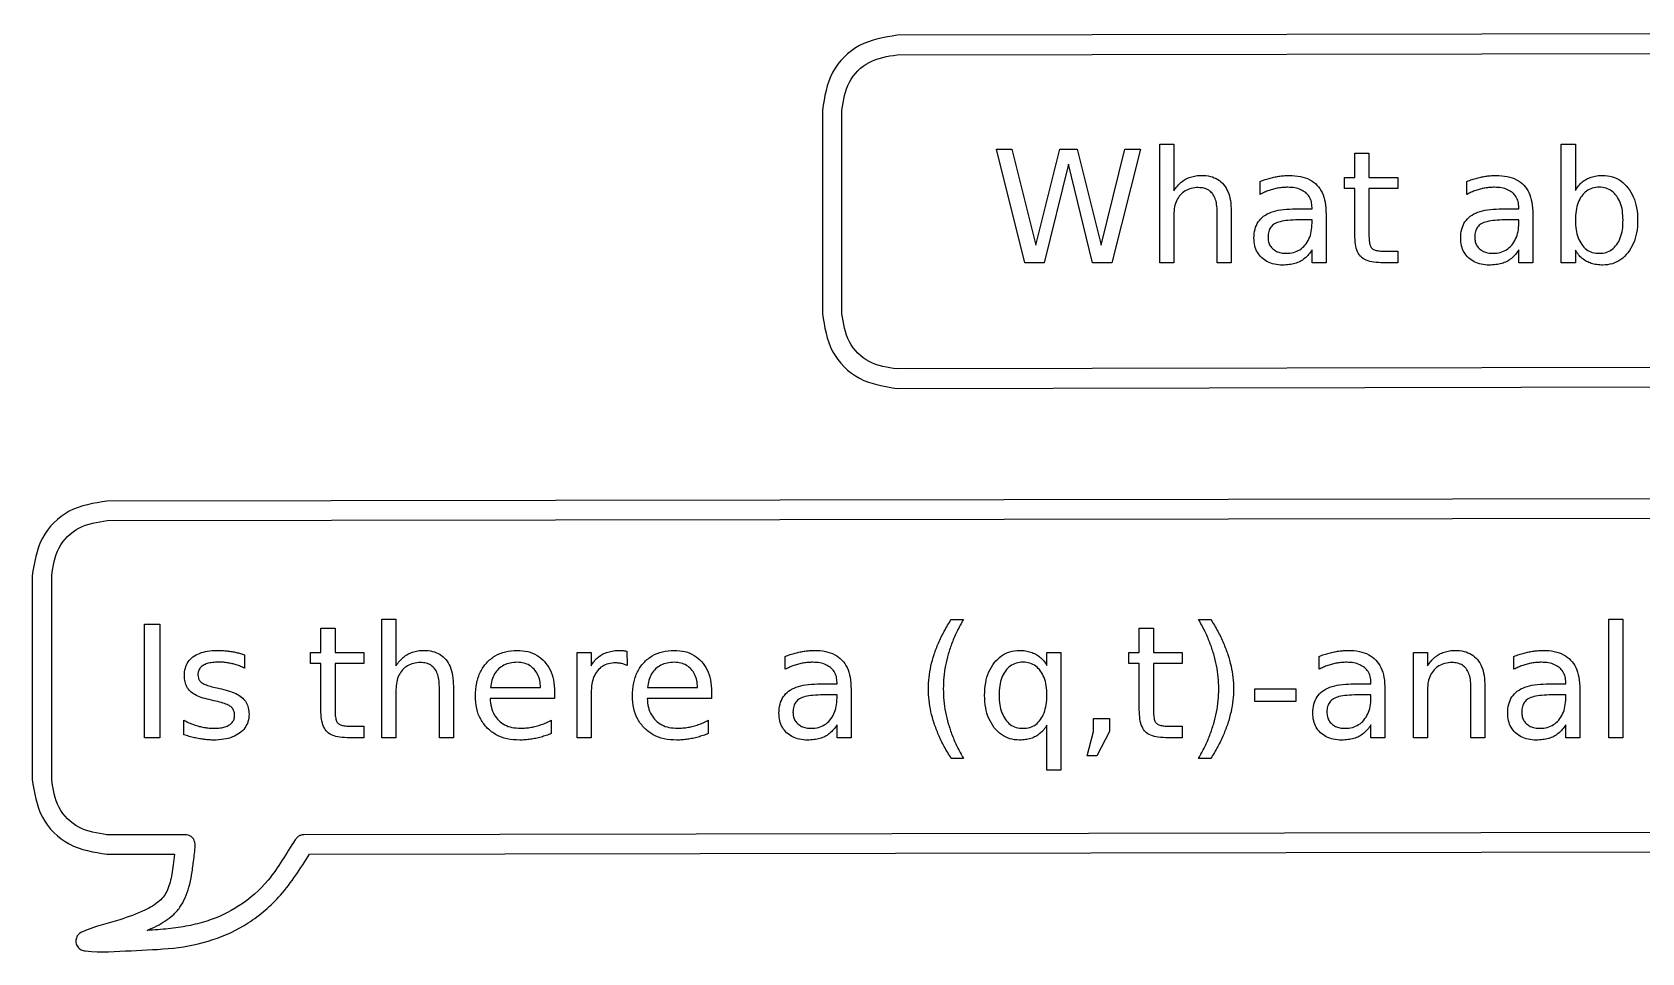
# Model space of a CAD drawing. Extents: x 14 to 174, y 169 to 286.
# Drawn here: x 14.8 to 109.9, y 169.4 to 223.8 of the extents above; entities that cross this region are included whole.
import ezdxf

# ---------------------------------------------------------------- set-up
doc = ezdxf.new("R2010")
doc.units = 0
doc.layers.get('0').update_dxf_attribs({"linetype": 'CONTINUOUS'})

msp = doc.modelspace()

# ---------------------------------------------------------------- linework, layer by layer
at = {"color": 7}
for p, q in [((169.85388, 223.756635), (65.88616, 223.572495)), ((65.88841, 222.419475), (169.85613, 222.603615)), ((61.467244, 219.152535), (61.467244, 207.124845)), ((62.620414, 207.124845), (62.620414, 219.152535)), ((71.747508, 216.85135), (72.66631, 216.85135)), ((73.431979, 210.126977), (71.747508, 216.85135)), ((72.66631, 216.85135), (74.080545, 211.167389)), ((74.080545, 211.167389), (75.490275, 216.85135)), ((75.490275, 216.85135), (76.512669, 216.85135)), ((76.512669, 216.85135), (77.926903, 211.167389)), ((77.926903, 211.167389), (79.336634, 216.85135)), ((80.25994, 216.85135), (78.570965, 210.126977)), ((79.336634, 216.85135), (80.25994, 216.85135)), ((81.394931, 210.126977), (81.394931, 217.135097)), ((81.394931, 217.135097), (82.228158, 217.135097)), ((82.228158, 217.135097), (82.228158, 214.387698)), ((105.121646, 210.126977), (105.121646, 217.135097)), ((105.121646, 217.135097), (105.954873, 217.135097)), ((105.954873, 217.135097), (105.954873, 214.405715)), ((76.008228, 215.964073), (74.575977, 210.126977)), ((77.426967, 210.126977), (76.008228, 215.964073)), ((92.924997, 215.171381), (92.924997, 216.603638)), ((92.924997, 216.603638), (93.758224, 216.603638)), ((93.758224, 216.603638), (93.758224, 215.171381)), ((87.335618, 214.176013), (87.335618, 214.941687)), ((92.316966, 214.527319), (92.316966, 215.171381)), ((92.316966, 215.171381), (92.924997, 215.171381)), ((93.758224, 215.171381), (95.465215, 215.171381)), ((95.465215, 215.171381), (95.465215, 214.527319)), ((99.550282, 214.176013), (99.550282, 214.941687)), ((92.924997, 214.527319), (92.316966, 214.527319)), ((92.924997, 211.788928), (92.924997, 214.527319)), ((95.465215, 214.527319), (93.758224, 214.527319)), ((93.758224, 214.527319), (93.758224, 211.788928)), ((84.790896, 210.126977), (84.790896, 213.144618)), ((85.619619, 213.171637), (85.619619, 210.126977)), ((85.619619, 213.171637), (85.619619, 213.171637)), ((89.236277, 213.311258), (90.398292, 213.311258)), ((90.398292, 213.311258), (90.398292, 213.39233)), ((101.450941, 213.311258), (102.612955, 213.311258)), ((102.612955, 213.311258), (102.612955, 213.39233)), ((82.228158, 212.97797), (82.228158, 210.126977)), ((90.398292, 212.662692), (89.574072, 212.662692)), ((90.398292, 212.478034), (90.398292, 212.662692)), ((91.227015, 213.004997), (91.227015, 210.126977)), ((91.227015, 213.004997), (91.227015, 213.004997)), ((102.612955, 212.662692), (101.788736, 212.662692)), ((102.612955, 212.478034), (102.612955, 212.662692)), ((103.441679, 213.004997), (103.441679, 210.126977)), ((103.441679, 213.004997), (103.441679, 213.004997)), ((108.774335, 212.644682), (108.774335, 212.644682)), ((90.398292, 210.126977), (90.398292, 210.89265)), ((94.613972, 210.820587), (95.465215, 210.820587)), ((95.465215, 210.820587), (95.465215, 210.126977)), ((102.612955, 210.126977), (102.612955, 210.89265)), ((105.954873, 210.883641), (105.954873, 210.126977)), ((74.575977, 210.126977), (73.431979, 210.126977)), ((78.570965, 210.126977), (77.426967, 210.126977)), ((82.228158, 210.126977), (81.394931, 210.126977)), ((85.619619, 210.126977), (84.790896, 210.126977)), ((91.227015, 210.126977), (90.398292, 210.126977)), ((95.465215, 210.126977), (94.613972, 210.126977)), ((103.441679, 210.126977), (102.612955, 210.126977)), ((105.954873, 210.126977), (105.121646, 210.126977)), ((158.22039, 204.04224), (65.886105, 203.857898)), ((65.888255, 202.704885), (157.893233, 202.888605)), ((143.613915, 196.2369), (19.194403, 196.05255)), ((19.196286, 194.89953), (143.615415, 195.083888)), ((14.775485, 191.6328), (14.775485, 179.6049)), ((15.928499, 179.6049), (15.928499, 191.6328)), ((21.417033, 188.785113), (22.326824, 188.785113)), ((21.417033, 182.060743), (21.417033, 188.785113)), ((22.326824, 188.785113), (22.326824, 182.060743)), ((31.834625, 187.105147), (31.834625, 188.537397)), ((31.834625, 188.537397), (32.667852, 188.537397)), ((32.667852, 188.537397), (32.667852, 187.105147)), ((35.437771, 182.060743), (35.437771, 189.068861)), ((35.437771, 189.068861), (36.270998, 189.068861)), ((36.270998, 189.068861), (36.270998, 186.321462)), ((69.077641, 189.059853), (69.79827, 189.059853)), ((80.188842, 187.105147), (80.188842, 188.537397)), ((80.188842, 188.537397), (81.022069, 188.537397)), ((81.022069, 188.537397), (81.022069, 187.105147)), ((83.692901, 189.059853), (84.41353, 189.059853)), ((83.692901, 189.059853), (83.692901, 189.059853)), ((107.928561, 189.068861), (108.757284, 189.068861)), ((107.928561, 182.060743), (107.928561, 189.068861)), ((108.757284, 189.068861), (108.757284, 182.060743)), ((27.317181, 186.956516), (27.317181, 186.172832)), ((27.317181, 186.956516), (27.317181, 186.956516)), ((31.226594, 186.461084), (31.226594, 187.105147)), ((31.226594, 187.105147), (31.834625, 187.105147)), ((31.834625, 186.461084), (31.226594, 186.461084)), ((31.834625, 183.722693), (31.834625, 186.461084)), ((32.667852, 187.105147), (34.374843, 187.105147)), ((34.374843, 186.461084), (32.667852, 186.461084)), ((32.667852, 186.461084), (32.667852, 183.722693)), ((34.374843, 187.105147), (34.374843, 186.461084)), ((46.967838, 182.060743), (46.967838, 187.105147)), ((46.967838, 187.105147), (47.801065, 187.105147)), ((47.801065, 187.105147), (47.801065, 186.321462)), ((49.917913, 187.181713), (49.922417, 186.33047)), ((59.268076, 186.109778), (59.268076, 186.875446)), ((74.730076, 186.339478), (74.730076, 187.105147)), ((74.730076, 187.105147), (75.5588, 187.105147)), ((75.5588, 187.105147), (75.5588, 180.142067)), ((79.580811, 186.461084), (79.580811, 187.105147)), ((79.580811, 187.105147), (80.188842, 187.105147)), ((80.188842, 186.461084), (79.580811, 186.461084)), ((80.188842, 183.722693), (80.188842, 186.461084)), ((81.022069, 187.105147), (82.72906, 187.105147)), ((82.72906, 186.461084), (81.022069, 186.461084)), ((81.022069, 186.461084), (81.022069, 183.722693)), ((82.72906, 187.105147), (82.72906, 186.461084)), ((90.813618, 186.109778), (90.813618, 186.875446)), ((96.384982, 182.060743), (96.384982, 187.105147)), ((96.384982, 187.105147), (97.218209, 187.105147)), ((97.218209, 187.105147), (97.218209, 186.321462)), ((102.325669, 186.109778), (102.325669, 186.875446)), ((25.67775, 185.010818), (25.961498, 184.947763)), ((36.270998, 184.911731), (36.270998, 182.060743)), ((38.833736, 182.060743), (38.833736, 185.078377)), ((39.66246, 185.1054), (39.66246, 182.060743)), ((39.66246, 185.1054), (39.66246, 185.1054)), ((41.855874, 185.028834), (44.810454, 185.033338)), ((45.639177, 184.790125), (45.639177, 184.384771)), ((45.639177, 184.790125), (45.639177, 184.790125)), ((47.801065, 184.718062), (47.801065, 182.060743)), ((51.133975, 185.028834), (54.088555, 185.033338)), ((54.917278, 184.790125), (54.917278, 184.384771)), ((54.917278, 184.790125), (54.917278, 184.790125)), ((61.168736, 185.245023), (62.33075, 185.245023)), ((62.33075, 184.596456), (61.506531, 184.596456)), ((62.33075, 185.245023), (62.33075, 185.326093)), ((62.33075, 184.411795), (62.33075, 184.596456)), ((63.159474, 184.938755), (63.159474, 182.060743)), ((63.159474, 184.938755), (63.159474, 184.938755)), ((71.90611, 184.57844), (71.90611, 184.57844)), ((87.007795, 184.956771), (89.435415, 184.956771)), ((87.007795, 184.218126), (87.007795, 184.956771)), ((89.435415, 184.956771), (89.435415, 184.218126)), ((92.714277, 185.245023), (93.876292, 185.245023)), ((93.876292, 184.596456), (93.052072, 184.596456)), ((93.876292, 185.245023), (93.876292, 185.326093)), ((93.876292, 184.411795), (93.876292, 184.596456)), ((94.705015, 184.938755), (94.705015, 182.060743)), ((94.705015, 184.938755), (94.705015, 184.938755)), ((97.218209, 184.911731), (97.218209, 182.060743)), ((99.780947, 182.060743), (99.780947, 185.078377)), ((100.60967, 185.1054), (100.60967, 182.060743)), ((100.60967, 185.1054), (100.60967, 185.1054)), ((104.226328, 185.245023), (105.388343, 185.245023)), ((105.388343, 184.596456), (104.564123, 184.596456)), ((105.388343, 185.245023), (105.388343, 185.326093)), ((105.388343, 184.411795), (105.388343, 184.596456)), ((106.217066, 184.938755), (106.217066, 182.060743)), ((106.217066, 184.938755), (106.217066, 184.938755)), ((25.511105, 184.254157), (25.222853, 184.321716)), ((45.639177, 184.384771), (41.828851, 184.384771)), ((54.917278, 184.384771), (51.106952, 184.384771)), ((89.435415, 184.218126), (87.007795, 184.218126)), ((23.732051, 182.245404), (23.732051, 183.10115)), ((33.5236, 182.754348), (34.374843, 182.754348)), ((34.374843, 182.754348), (34.374843, 182.060743)), ((45.445508, 183.10115), (45.445508, 182.317466)), ((54.723609, 183.10115), (54.723609, 182.317466)), ((62.33075, 182.060743), (62.33075, 182.826411)), ((74.730076, 180.142067), (74.730076, 182.817403)), ((77.477474, 183.204741), (78.427804, 183.204741)), ((77.477474, 182.430064), (77.477474, 183.204741)), ((78.427804, 183.204741), (78.427804, 182.430064)), ((81.877817, 182.754348), (82.72906, 182.754348)), ((82.72906, 182.754348), (82.72906, 182.060743)), ((93.876292, 182.060743), (93.876292, 182.826411)), ((105.388343, 182.060743), (105.388343, 182.826411)), ((22.326824, 182.060743), (21.417033, 182.060743)), ((34.374843, 182.060743), (33.5236, 182.060743)), ((36.270998, 182.060743), (35.437771, 182.060743)), ((39.66246, 182.060743), (38.833736, 182.060743)), ((47.801065, 182.060743), (46.967838, 182.060743)), ((63.159474, 182.060743), (62.33075, 182.060743)), ((77.108152, 180.988806), (77.477474, 182.430064)), ((78.427804, 182.430064), (77.689159, 180.988806)), ((82.72906, 182.060743), (81.877817, 182.060743)), ((94.705015, 182.060743), (93.876292, 182.060743)), ((97.218209, 182.060743), (96.384982, 182.060743)), ((100.60967, 182.060743), (99.780947, 182.060743)), ((106.217066, 182.060743), (105.388343, 182.060743)), ((108.757284, 182.060743), (107.928561, 182.060743)), ((69.79827, 180.84468), (69.077641, 180.84468)), ((77.689159, 180.988806), (77.108152, 180.988806)), ((84.41353, 180.84468), (83.692901, 180.84468)), ((75.5588, 180.142067), (74.730076, 180.142067)), ((23.827412, 176.337953), (19.195448, 176.337953)), ((143.613533, 176.522295), (30.827836, 176.337953)), ((19.19545, 175.184933), (23.185337, 175.184933)), ((31.157781, 175.185555), (143.615588, 175.369275))]:
    msp.add_line(p, q, dxfattribs=at)
for points, knots in [([(65.88616, 223.572495), (65.112425, 223.44972), (63.587557, 223.207755), (61.82936, 221.451668), (61.589124, 219.926371), (61.467244, 219.152535)], [0, 0, 0, 0, 2.309844, 4.552217, 6.861359, 6.861359, 6.861359, 6.861359]), ([(62.620414, 219.152535), (62.708295, 219.727325), (62.880931, 220.856452), (64.183953, 222.157306), (65.313236, 222.331005), (65.88841, 222.419475)], [0, 0, 0, 0, 1.713227, 3.365495, 5.080573, 5.080573, 5.080573, 5.080573]), ([(82.228158, 214.387698), (82.295166, 214.482643), (82.424727, 214.666223), (82.661327, 214.895703), (82.9212, 215.076644), (83.210132, 215.202825), (83.5258, 215.278078), (83.924142, 215.304475), (84.375868, 215.261035), (84.838532, 215.079153), (85.199393, 214.761918), (85.450899, 214.326985), (85.59737, 213.783132), (85.61182, 213.385981), (85.619619, 213.171637)], [0, 0, 0, 0, 0.348007, 0.672881, 0.983121, 1.293226, 1.612935, 1.951655, 2.487496, 2.961455, 3.418293, 3.900624, 4.448143, 5.090118, 5.090118, 5.090118, 5.090118]), ([(87.335618, 214.941687), (87.435313, 214.978528), (87.630976, 215.050833), (87.925869, 215.137866), (88.215041, 215.204566), (88.498059, 215.255917), (88.776534, 215.28615), (89.184163, 215.300787), (89.693125, 215.260566), (90.26269, 215.075257), (90.71194, 214.745175), (91.021494, 214.273555), (91.200312, 213.677578), (91.21765, 213.240887), (91.227015, 213.004997)], [0, 0, 0, 0, 0.318788, 0.625658, 0.921607, 1.208749, 1.48811, 1.761032, 2.432084, 3.008956, 3.535617, 4.071106, 4.672238, 5.37841, 5.37841, 5.37841, 5.37841]), ([(99.550282, 214.941687), (99.649977, 214.978528), (99.84564, 215.050833), (100.140533, 215.137866), (100.429706, 215.204566), (100.712723, 215.255917), (100.991198, 215.28615), (101.398827, 215.300787), (101.907789, 215.260566), (102.477354, 215.075257), (102.926604, 214.745175), (103.236158, 214.273555), (103.414976, 213.677578), (103.432314, 213.240887), (103.441679, 213.004997)], [0, 0, 0, 0, 0.318788, 0.625658, 0.921607, 1.208749, 1.48811, 1.761031, 2.432084, 3.008956, 3.535617, 4.071106, 4.672238, 5.37841, 5.37841, 5.37841, 5.37841]), ([(105.954873, 214.405715), (106.014658, 214.499598), (106.130453, 214.681435), (106.35441, 214.907523), (106.609864, 215.082334), (106.899203, 215.206009), (107.222583, 215.278345), (107.642669, 215.306743), (108.140198, 215.244181), (108.669926, 214.991665), (108.926415, 214.708643), (109.058082, 214.563355)], [0, 0, 0, 0, 0.333154, 0.645268, 0.947029, 1.256593, 1.583262, 1.936422, 2.51612, 3.069379, 3.652988, 3.652988, 3.652988, 3.652988]), ([(84.790896, 213.144618), (84.786077, 213.290994), (84.7772, 213.560631), (84.686489, 213.928063), (84.530636, 214.220651), (84.301213, 214.431174), (84.005478, 214.551841), (83.648785, 214.584752), (83.266495, 214.545736), (82.896704, 214.400625), (82.599001, 214.154204), (82.380525, 213.825394), (82.248594, 213.422241), (82.235227, 213.131653), (82.228158, 212.97797)], [0, 0, 0, 0, 0.438481, 0.807717, 1.125412, 1.419088, 1.722476, 2.066056, 2.484627, 2.865173, 3.239955, 3.625396, 4.035112, 4.49503, 4.49503, 4.49503, 4.49503]), ([(90.019961, 214.275103), (89.92832, 214.339039), (89.735776, 214.473374), (89.368576, 214.570763), (89.011071, 214.596739), (88.680998, 214.582684), (88.399307, 214.548309), (88.122853, 214.490702), (87.852597, 214.409697), (87.588327, 214.306776), (87.420144, 214.219751), (87.335618, 214.176013)], [0, 0, 0, 0, 0.333029, 0.699718, 1.120545, 1.406526, 1.689387, 1.971069, 2.252582, 2.534996, 2.820345, 2.820345, 2.820345, 2.820345]), ([(90.398292, 213.39233), (90.391133, 213.510775), (90.377514, 213.736093), (90.248262, 214.050876), (90.095745, 214.200671), (90.019961, 214.275103)], [0, 0, 0, 0, 0.354807, 0.674949, 0.991131, 0.991131, 0.991131, 0.991131]), ([(102.234625, 214.275103), (102.142985, 214.339039), (101.950441, 214.473374), (101.583241, 214.570763), (101.225735, 214.596739), (100.895663, 214.582684), (100.613971, 214.548309), (100.337517, 214.490702), (100.067262, 214.409697), (99.802991, 214.306776), (99.634808, 214.219751), (99.550282, 214.176013)], [0, 0, 0, 0, 0.333029, 0.699718, 1.120544, 1.406526, 1.689387, 1.971069, 2.252582, 2.534996, 2.820346, 2.820346, 2.820346, 2.820346]), ([(102.612955, 213.39233), (102.605797, 213.510775), (102.592178, 213.736093), (102.462926, 214.050876), (102.310409, 214.200671), (102.234625, 214.275103)], [0, 0, 0, 0, 0.354807, 0.674949, 0.991131, 0.991131, 0.991131, 0.991131]), ([(108.396004, 214.076932), (108.308766, 214.181074), (108.138269, 214.384609), (107.768444, 214.565312), (107.364732, 214.616817), (106.958845, 214.565849), (106.592845, 214.381891), (106.305213, 214.078464), (106.09731, 213.677603), (105.976952, 213.188028), (105.942616, 212.644176), (105.978667, 212.101782), (106.09213, 211.605915), (106.252776, 211.335652), (106.3287, 211.207921)], [0, 0, 0, 0, 0.403811, 0.789202, 1.200178, 1.611649, 1.998381, 2.403935, 2.845203, 3.338613, 3.905629, 4.473149, 4.968015, 5.411493, 5.411493, 5.411493, 5.411493]), ([(108.774335, 212.644682), (108.766961, 212.833583), (108.753165, 213.186981), (108.634849, 213.681764), (108.472655, 213.950114), (108.396004, 214.076932)], [0, 0, 0, 0, 0.567053, 1.060845, 1.503296, 1.503296, 1.503296, 1.503296]), ([(109.058082, 214.563355), (109.174659, 214.389008), (109.415663, 214.028571), (109.597071, 213.363536), (109.65436, 212.644681), (109.597071, 211.925825), (109.415663, 211.260787), (109.174659, 210.900349), (109.058082, 210.726002)], [0, 0, 0, 0, 0.625662, 1.293465, 2.037872, 2.782283, 3.450089, 4.075752, 4.075752, 4.075752, 4.075752]), ([(87.421192, 210.428742), (87.329757, 210.532018), (87.145412, 210.740237), (86.995525, 211.151289), (86.949725, 211.617511), (87.000076, 212.103504), (87.193443, 212.557159), (87.529842, 212.910011), (87.995471, 213.14923), (88.577961, 213.289999), (89.004847, 213.303785), (89.236277, 213.311258)], [0, 0, 0, 0, 0.410735, 0.828094, 1.284797, 1.809553, 2.277376, 2.737251, 3.241525, 3.827037, 4.520307, 4.520307, 4.520307, 4.520307]), ([(99.635856, 210.428742), (99.544421, 210.532018), (99.360076, 210.740237), (99.210189, 211.151289), (99.164389, 211.617511), (99.21474, 212.103504), (99.408107, 212.557159), (99.744507, 212.91001), (100.210135, 213.14923), (100.792625, 213.289999), (101.219512, 213.303785), (101.450941, 213.311258)], [0, 0, 0, 0, 0.410735, 0.828094, 1.284797, 1.809553, 2.277376, 2.737251, 3.241525, 3.827036, 4.520307, 4.520307, 4.520307, 4.520307]), ([(89.574072, 212.662692), (89.373369, 212.659041), (89.015797, 212.652536), (88.545748, 212.582521), (88.191458, 212.462023), (87.949528, 212.255), (87.816763, 211.972381), (87.784357, 211.668992), (87.813414, 211.38054), (87.909368, 211.132033), (88.025415, 211.008355), (88.08327, 210.946695)], [0, 0, 0, 0, 0.601567, 1.071748, 1.422566, 1.709076, 2.00047, 2.33653, 2.612634, 2.865781, 3.117467, 3.117467, 3.117467, 3.117467]), ([(88.08327, 210.946695), (88.153669, 210.894801), (88.299078, 210.787612), (88.575739, 210.706368), (88.915793, 210.678157), (89.300205, 210.721006), (89.686541, 210.888936), (89.999243, 211.169806), (90.232887, 211.538469), (90.375844, 211.986925), (90.390548, 212.308619), (90.398292, 212.478034)], [0, 0, 0, 0, 0.260669, 0.538411, 0.84999, 1.282257, 1.68423, 2.093049, 2.524079, 2.979869, 3.486952, 3.486952, 3.486952, 3.486952]), ([(101.788736, 212.662692), (101.588033, 212.659041), (101.230462, 212.652536), (100.760412, 212.582521), (100.406122, 212.462023), (100.164193, 212.255), (100.031428, 211.972381), (99.999021, 211.668992), (100.028078, 211.38054), (100.124032, 211.132033), (100.240079, 211.008355), (100.297934, 210.946695)], [0, 0, 0, 0, 0.601566, 1.071748, 1.422566, 1.709076, 2.00047, 2.33653, 2.612634, 2.865781, 3.117467, 3.117467, 3.117467, 3.117467]), ([(100.297934, 210.946695), (100.368333, 210.894801), (100.513742, 210.787612), (100.790403, 210.706368), (101.130457, 210.678157), (101.514869, 210.721006), (101.901205, 210.888936), (102.213907, 211.169806), (102.447551, 211.538469), (102.590508, 211.986925), (102.605212, 212.308619), (102.612955, 212.478034)], [0, 0, 0, 0, 0.260669, 0.538411, 0.84999, 1.282257, 1.68423, 2.093049, 2.524079, 2.979869, 3.486951, 3.486951, 3.486951, 3.486951]), ([(106.3287, 211.207921), (106.416902, 211.104647), (106.589439, 210.902628), (106.960319, 210.723847), (107.36414, 210.672701), (107.769262, 210.723032), (108.134028, 210.905031), (108.420715, 211.208479), (108.62921, 211.609109), (108.754775, 212.10043), (108.767526, 212.455219), (108.774335, 212.644682)], [0, 0, 0, 0, 0.403767, 0.789825, 1.201226, 1.612131, 1.996846, 2.398862, 2.843518, 3.338764, 3.90632, 3.90632, 3.90632, 3.90632]), ([(94.613972, 210.126977), (94.422017, 210.132773), (94.077449, 210.143176), (93.620643, 210.254031), (93.268671, 210.460884), (93.05584, 210.807584), (92.941633, 211.259326), (92.930944, 211.599605), (92.924997, 211.788928)], [0, 0, 0, 0, 0.574862, 1.031905, 1.398953, 1.765375, 2.217417, 2.784358, 2.784358, 2.784358, 2.784358]), ([(93.758224, 211.788928), (93.760869, 211.667757), (93.765481, 211.456402), (93.813356, 211.18627), (93.908522, 210.985096), (94.092521, 210.881543), (94.329373, 210.828305), (94.511272, 210.823372), (94.613972, 210.820587)], [0, 0, 0, 0, 0.362788, 0.632794, 0.822994, 1.004155, 1.2412, 1.548588, 1.548588, 1.548588, 1.548588]), ([(90.398292, 210.89265), (90.333381, 210.796727), (90.20723, 210.610303), (89.966153, 210.380428), (89.694178, 210.201048), (89.381912, 210.080653), (89.031997, 210.010307), (88.62325, 209.986063), (88.187268, 210.023815), (87.754983, 210.163316), (87.530834, 210.341556), (87.421192, 210.428742)], [0, 0, 0, 0, 0.346628, 0.67366, 0.991939, 1.318121, 1.670862, 2.058944, 2.542756, 2.978632, 3.395987, 3.395987, 3.395987, 3.395987]), ([(102.612955, 210.89265), (102.548045, 210.796727), (102.421894, 210.610303), (102.180817, 210.380427), (101.908842, 210.201048), (101.596576, 210.080653), (101.246661, 210.010307), (100.837914, 209.986063), (100.401932, 210.023815), (99.969647, 210.163316), (99.745498, 210.341556), (99.635856, 210.428742)], [0, 0, 0, 0, 0.346628, 0.67366, 0.991939, 1.318121, 1.670862, 2.058944, 2.542756, 2.978632, 3.395987, 3.395987, 3.395987, 3.395987]), ([(106.612447, 210.212553), (106.526992, 210.26697), (106.35326, 210.3776), (106.13105, 210.607977), (106.01482, 210.789843), (105.954873, 210.883641)], [0, 0, 0, 0, 0.30318, 0.616364, 0.94993, 0.94993, 0.94993, 0.94993]), ([(109.058082, 210.726002), (108.926409, 210.580708), (108.66991, 210.297674), (108.14026, 210.045244), (107.642478, 209.982388), (107.223141, 210.011476), (106.898158, 210.078934), (106.705892, 210.168851), (106.612447, 210.212553)], [0, 0, 0, 0, 0.58361, 1.136869, 1.716567, 2.069692, 2.396026, 2.704607, 2.704607, 2.704607, 2.704607]), ([(61.467244, 207.124845), (61.589114, 206.350473), (61.829323, 204.824174), (63.587008, 203.064182), (65.113769, 202.825807), (65.888255, 202.704885)], [0, 0, 0, 0, 2.311132, 4.555272, 6.86567, 6.86567, 6.86567, 6.86567]), ([(65.886105, 203.857898), (65.311392, 203.945132), (64.181968, 204.116564), (62.880995, 205.420101), (62.708329, 206.549695), (62.620414, 207.124845)], [0, 0, 0, 0, 1.71259, 3.365578, 5.080297, 5.080297, 5.080297, 5.080297]), ([(19.194403, 196.05255), (18.420637, 195.929934), (16.89568, 195.68828), (15.137577, 193.931967), (14.897358, 192.406651), (14.775485, 191.6328)], [0, 0, 0, 0, 2.309798, 4.55221, 6.861425, 6.861425, 6.861425, 6.861425]), ([(15.928499, 191.6328), (16.016379, 192.207603), (16.189008, 193.33673), (17.491892, 194.637697), (18.621156, 194.811177), (19.196286, 194.89953)], [0, 0, 0, 0, 1.71329, 3.365538, 5.080394, 5.080394, 5.080394, 5.080394]), ([(68.064256, 182.925498), (67.99755, 183.150989), (67.865906, 183.595989), (67.756903, 184.277898), (67.718278, 184.955706), (67.756197, 185.632921), (67.868731, 186.310635), (68.056076, 186.992214), (68.320569, 187.678993), (68.658743, 188.375839), (68.935377, 188.827551), (69.077641, 189.059853)], [0, 0, 0, 0, 0.704849, 1.390994, 2.066099, 2.738206, 3.421388, 4.12334, 4.854971, 5.626459, 6.443272, 6.443272, 6.443272, 6.443272]), ([(69.79827, 189.059853), (69.671819, 188.832439), (69.424535, 188.387717), (69.126016, 187.701394), (68.893076, 187.019494), (68.729068, 186.336056), (68.630897, 185.648475), (68.598218, 184.95638), (68.631659, 184.263639), (68.726554, 183.572087), (68.843282, 183.12089), (68.901987, 182.89397)], [0, 0, 0, 0, 0.78024, 1.525813, 2.241753, 2.939565, 3.631082, 4.322451, 5.014819, 5.70931, 6.411988, 6.411988, 6.411988, 6.411988]), ([(84.58468, 187.010564), (84.512128, 187.237977), (84.364065, 187.702077), (84.063313, 188.387219), (83.818199, 188.832323), (83.692901, 189.059853)], [0, 0, 0, 0, 0.71578, 1.460752, 2.239816, 2.239816, 2.239816, 2.239816]), ([(84.41353, 189.059853), (84.554613, 188.827412), (84.829042, 188.375274), (85.16982, 187.67988), (85.339698, 187.208532), (85.422411, 186.979036)], [0, 0, 0, 0, 0.815545, 1.586377, 2.31783, 2.31783, 2.31783, 2.31783]), ([(25.222853, 184.321716), (25.066055, 184.359237), (24.77746, 184.428297), (24.398714, 184.592241), (24.104673, 184.798248), (23.903889, 185.06585), (23.78892, 185.386727), (23.75477, 185.766076), (23.798977, 186.171637), (23.973191, 186.559542), (24.268702, 186.863545), (24.666125, 187.07967), (25.156906, 187.2046), (25.613961, 187.232152), (26.001405, 187.22189), (26.290134, 187.199789), (26.566605, 187.162598), (26.830022, 187.110086), (27.080372, 187.043771), (27.239177, 186.985258), (27.317181, 186.956516)], [0, 0, 0, 0, 0.482935, 0.88887, 1.231381, 1.547658, 1.875896, 2.240701, 2.682652, 3.08572, 3.492074, 3.931678, 4.426246, 4.999363, 5.299719, 5.588849, 5.867629, 6.136051, 6.394264, 6.643542, 6.643542, 6.643542, 6.643542]), ([(27.317181, 186.172832), (27.238702, 186.210881), (27.082389, 186.286663), (26.837887, 186.376069), (26.58799, 186.44662), (26.331901, 186.496649), (26.069848, 186.526726), (25.767076, 186.537475), (25.446322, 186.522658), (25.131641, 186.463454), (24.880802, 186.361753), (24.696882, 186.208655), (24.588775, 186.005584), (24.561297, 185.794312), (24.583619, 185.599068), (24.661176, 185.438814), (24.797405, 185.30273), (25.013135, 185.198051), (25.311399, 185.09727), (25.54545, 185.042038), (25.67775, 185.010818)], [0, 0, 0, 0, 0.261512, 0.520869, 0.779748, 1.03983, 1.302778, 1.570199, 1.948113, 2.263746, 2.526856, 2.751794, 2.966749, 3.200442, 3.380773, 3.549308, 3.724122, 3.947822, 4.261197, 4.668653, 4.668653, 4.668653, 4.668653]), ([(36.270998, 186.321462), (36.338006, 186.416407), (36.467567, 186.599986), (36.704168, 186.829465), (36.964041, 187.010405), (37.252973, 187.136586), (37.56864, 187.211839), (37.966982, 187.238235), (38.418708, 187.194796), (38.881372, 187.012915), (39.242235, 186.695682), (39.493739, 186.260748), (39.64021, 185.716895), (39.654661, 185.319744), (39.66246, 185.1054)], [0, 0, 0, 0, 0.348006, 0.672879, 0.983119, 1.293224, 1.612932, 1.951653, 2.487494, 2.961452, 3.418289, 3.900621, 4.448141, 5.090114, 5.090114, 5.090114, 5.090114]), ([(38.833736, 185.078377), (38.828917, 185.224753), (38.82004, 185.49439), (38.729329, 185.861822), (38.573476, 186.154411), (38.344054, 186.364934), (38.048319, 186.485602), (37.691626, 186.518512), (37.309335, 186.479497), (36.939544, 186.334385), (36.641841, 186.087964), (36.423366, 185.759153), (36.291435, 185.356001), (36.278068, 185.065413), (36.270998, 184.911731)], [0, 0, 0, 0, 0.438481, 0.807718, 1.125413, 1.419089, 1.722477, 2.066057, 2.484629, 2.865175, 3.239957, 3.625398, 4.035113, 4.49503, 4.49503, 4.49503, 4.49503]), ([(41.66671, 182.632742), (41.525183, 182.800224), (41.237257, 183.140957), (41.008739, 183.809376), (40.941518, 184.541161), (41.005029, 185.280645), (41.226054, 185.95978), (41.604745, 186.515023), (42.114337, 186.932845), (42.744411, 187.180912), (43.412337, 187.249712), (44.054008, 187.184939), (44.623323, 186.966934), (44.904742, 186.701265), (45.044659, 186.569178)], [0, 0, 0, 0, 0.652973, 1.328429, 2.076165, 2.848396, 3.539652, 4.194823, 4.837667, 5.486964, 6.196725, 6.831992, 7.411048, 7.983619, 7.983619, 7.983619, 7.983619]), ([(44.810454, 185.033338), (44.801737, 185.175392), (44.785161, 185.445557), (44.653958, 185.820645), (44.4425, 186.126651), (44.164065, 186.359861), (43.821249, 186.499003), (43.428901, 186.537287), (43.024128, 186.499483), (42.639309, 186.368642), (42.320041, 186.145479), (42.077733, 185.838432), (41.914132, 185.457584), (41.875977, 185.176782), (41.855874, 185.028834)], [0, 0, 0, 0, 0.425423, 0.809083, 1.175152, 1.529232, 1.883312, 2.267296, 2.701362, 3.094516, 3.473128, 3.85304, 4.253811, 4.700119, 4.700119, 4.700119, 4.700119]), ([(45.044659, 186.569178), (45.164448, 186.412077), (45.411357, 186.088261), (45.605942, 185.466091), (45.627684, 185.02389), (45.639177, 184.790125)], [0, 0, 0, 0, 0.589204, 1.214458, 1.915686, 1.915686, 1.915686, 1.915686]), ([(47.801065, 186.321462), (47.861432, 186.417368), (47.978872, 186.603947), (48.211254, 186.834807), (48.479348, 187.012163), (48.784824, 187.138926), (49.129345, 187.211802), (49.392038, 187.229281), (49.559497, 187.22569), (49.622634, 187.22122), (49.68965, 187.212649), (49.76161, 187.206156), (49.838184, 187.195323), (49.890746, 187.186351), (49.917913, 187.181713)], [0, 0, 0, 0, 0.339107, 0.659706, 0.973803, 1.298163, 1.645664, 2.02582, 2.08489, 2.148106, 2.215584, 2.287538, 2.364823, 2.447506, 2.447506, 2.447506, 2.447506]), ([(49.922417, 186.33047), (49.890731, 186.347532), (49.826943, 186.381882), (49.723974, 186.420764), (49.615557, 186.448561), (49.502229, 186.472372), (49.38158, 186.485317), (49.153569, 186.492748), (48.833094, 186.46036), (48.453333, 186.303968), (48.153985, 186.036554), (47.943645, 185.672722), (47.819948, 185.222108), (47.807665, 184.894236), (47.801065, 184.718062)], [0, 0, 0, 0, 0.107876, 0.217173, 0.329097, 0.443434, 0.564297, 0.692488, 1.127868, 1.519373, 1.904377, 2.309468, 2.763773, 3.291369, 3.291369, 3.291369, 3.291369]), ([(50.94481, 182.632742), (50.803283, 182.800224), (50.515358, 183.140957), (50.28684, 183.809376), (50.219618, 184.541161), (50.28313, 185.280645), (50.504155, 185.95978), (50.882845, 186.515023), (51.392437, 186.932845), (52.022511, 187.180912), (52.690438, 187.249712), (53.332108, 187.184939), (53.901423, 186.966934), (54.182842, 186.701265), (54.322759, 186.569178)], [0, 0, 0, 0, 0.652973, 1.328429, 2.076164, 2.848396, 3.539651, 4.194822, 4.837666, 5.486964, 6.196725, 6.831991, 7.411048, 7.983619, 7.983619, 7.983619, 7.983619]), ([(54.088555, 185.033338), (54.079838, 185.175392), (54.063261, 185.445557), (53.932058, 185.820645), (53.7206, 186.126651), (53.442165, 186.359861), (53.099349, 186.499003), (52.707001, 186.537287), (52.302228, 186.499483), (51.917409, 186.368642), (51.598142, 186.145479), (51.355833, 185.838432), (51.192233, 185.457584), (51.154078, 185.176782), (51.133975, 185.028834)], [0, 0, 0, 0, 0.425423, 0.809083, 1.175152, 1.529232, 1.883312, 2.267296, 2.701362, 3.094516, 3.473127, 3.853039, 4.253811, 4.700119, 4.700119, 4.700119, 4.700119]), ([(54.322759, 186.569178), (54.442548, 186.412077), (54.689457, 186.088261), (54.884043, 185.466091), (54.905785, 185.02389), (54.917278, 184.790125)], [0, 0, 0, 0, 0.589205, 1.214459, 1.915687, 1.915687, 1.915687, 1.915687]), ([(59.268076, 186.875446), (59.367771, 186.912287), (59.563434, 186.984594), (59.858328, 187.071629), (60.147501, 187.138328), (60.430518, 187.189678), (60.708993, 187.219911), (61.116622, 187.234547), (61.625584, 187.194327), (62.195149, 187.009017), (62.644399, 186.678933), (62.953952, 186.207314), (63.132771, 185.611337), (63.150108, 185.174645), (63.159474, 184.938755)], [0, 0, 0, 0, 0.318789, 0.625659, 0.921609, 1.20875, 1.488111, 1.761032, 2.432085, 3.008957, 3.535618, 4.071108, 4.67224, 5.378412, 5.378412, 5.378412, 5.378412]), ([(61.95242, 186.208864), (61.86078, 186.2728), (61.668236, 186.407133), (61.301036, 186.504522), (60.94353, 186.530497), (60.613458, 186.516442), (60.331766, 186.482068), (60.055312, 186.424464), (59.785057, 186.34346), (59.520786, 186.24054), (59.352603, 186.153515), (59.268076, 186.109778)], [0, 0, 0, 0, 0.333028, 0.699717, 1.120543, 1.406525, 1.689385, 1.971068, 2.252579, 2.534993, 2.820344, 2.820344, 2.820344, 2.820344]), ([(71.622363, 182.659765), (71.50668, 182.834179), (71.267349, 183.195015), (71.087586, 183.859772), (71.030736, 184.57844), (71.087586, 185.297108), (71.267349, 185.961866), (71.50668, 186.322702), (71.622363, 186.497116)], [0, 0, 0, 0, 0.624384, 1.291759, 2.036125, 2.78049, 3.447865, 4.072249, 4.072249, 4.072249, 4.072249]), ([(71.622363, 186.497116), (71.754762, 186.64236), (72.012366, 186.924955), (72.541501, 187.177609), (73.039313, 187.240877), (73.45876, 187.211419), (73.784157, 187.142696), (73.975286, 187.050689), (74.067997, 187.00606)], [0, 0, 0, 0, 0.585051, 1.13831, 1.716026, 2.071183, 2.397851, 2.705578, 2.705578, 2.705578, 2.705578]), ([(72.279937, 183.141686), (72.36814, 183.038411), (72.540676, 182.83639), (72.911556, 182.657607), (73.315541, 182.606438), (73.721289, 182.656912), (74.087132, 182.839021), (74.376489, 183.141303), (74.58543, 183.543004), (74.707804, 184.034146), (74.741982, 184.578297), (74.707779, 185.12183), (74.585935, 185.611953), (74.374938, 186.0116), (74.087759, 186.315722), (73.721488, 186.499639), (73.315855, 186.550415), (72.910143, 186.49966), (72.544098, 186.315641), (72.256311, 186.012223), (72.049175, 185.611379), (71.925366, 185.121709), (71.912819, 184.76772), (71.90611, 184.57844)], [0, 0, 0, 0, 0.40377, 0.789828, 1.201229, 1.61263, 1.998689, 2.402459, 2.847113, 3.342356, 3.909909, 4.476963, 4.970755, 5.413206, 5.818763, 6.205495, 6.616966, 7.028438, 7.41517, 7.820727, 8.261994, 8.755405, 9.322422, 9.322422, 9.322422, 9.322422]), ([(74.067997, 187.00606), (74.154319, 186.952588), (74.329614, 186.844003), (74.553629, 186.614894), (74.670044, 186.433182), (74.730076, 186.339478)], [0, 0, 0, 0, 0.303831, 0.617001, 0.950438, 0.950438, 0.950438, 0.950438]), ([(84.58468, 182.89397), (84.644289, 183.120863), (84.762783, 183.571889), (84.85911, 184.263534), (84.893322, 184.956438), (84.859195, 185.648349), (84.762996, 186.337068), (84.644308, 186.785349), (84.58468, 187.010564)], [0, 0, 0, 0, 0.703262, 1.397965, 2.090357, 2.781749, 3.473481, 4.171879, 4.171879, 4.171879, 4.171879]), ([(85.422411, 186.979036), (85.490014, 186.754581), (85.623374, 186.311799), (85.733886, 185.63278), (85.773264, 184.955771), (85.733857, 184.277777), (85.623402, 183.595772), (85.490019, 183.150959), (85.422411, 182.925498)], [0, 0, 0, 0, 0.702617, 1.386044, 2.058179, 2.733312, 3.419701, 4.125212, 4.125212, 4.125212, 4.125212]), ([(90.813618, 186.875446), (90.913313, 186.912287), (91.108976, 186.984594), (91.403869, 187.071629), (91.693042, 187.138328), (91.97606, 187.189678), (92.254535, 187.219911), (92.662164, 187.234547), (93.171125, 187.194327), (93.740691, 187.009017), (94.18994, 186.678933), (94.499494, 186.207314), (94.678312, 185.611337), (94.69565, 185.174645), (94.705015, 184.938755)], [0, 0, 0, 0, 0.318789, 0.625659, 0.921608, 1.208749, 1.48811, 1.761032, 2.432084, 3.008957, 3.535618, 4.071108, 4.67224, 5.378412, 5.378412, 5.378412, 5.378412]), ([(93.497961, 186.208864), (93.406321, 186.2728), (93.213777, 186.407133), (92.846577, 186.504522), (92.489071, 186.530497), (92.158999, 186.516442), (91.877308, 186.482068), (91.600853, 186.424464), (91.330598, 186.343461), (91.066327, 186.24054), (90.898144, 186.153515), (90.813618, 186.109778)], [0, 0, 0, 0, 0.333028, 0.699717, 1.120543, 1.406525, 1.689385, 1.971068, 2.252579, 2.534993, 2.820343, 2.820343, 2.820343, 2.820343]), ([(97.218209, 186.321462), (97.285217, 186.416407), (97.414778, 186.599986), (97.651379, 186.829465), (97.911251, 187.010405), (98.200184, 187.136586), (98.515851, 187.211839), (98.914193, 187.238235), (99.365918, 187.194796), (99.828583, 187.012915), (100.189446, 186.695682), (100.440949, 186.260748), (100.587421, 185.716895), (100.601871, 185.319744), (100.60967, 185.1054)], [0, 0, 0, 0, 0.348006, 0.672879, 0.983119, 1.293224, 1.612932, 1.951653, 2.487493, 2.961451, 3.418288, 3.900621, 4.448141, 5.090114, 5.090114, 5.090114, 5.090114]), ([(99.780947, 185.078377), (99.776128, 185.224753), (99.767251, 185.49439), (99.67654, 185.861822), (99.520686, 186.154411), (99.291264, 186.364934), (98.995529, 186.485602), (98.638837, 186.518512), (98.256546, 186.479497), (97.886755, 186.334385), (97.589052, 186.087964), (97.370577, 185.759153), (97.238646, 185.356001), (97.225279, 185.065413), (97.218209, 184.911731)], [0, 0, 0, 0, 0.438481, 0.807718, 1.125413, 1.419089, 1.722477, 2.066057, 2.484629, 2.865175, 3.239957, 3.625398, 4.035112, 4.49503, 4.49503, 4.49503, 4.49503]), ([(102.325669, 186.875446), (102.425364, 186.912287), (102.621026, 186.984594), (102.91592, 187.071629), (103.205093, 187.138328), (103.48811, 187.189678), (103.766585, 187.219911), (104.174214, 187.234547), (104.683176, 187.194327), (105.252741, 187.009017), (105.701991, 186.678933), (106.011545, 186.207314), (106.190363, 185.611337), (106.207701, 185.174645), (106.217066, 184.938755)], [0, 0, 0, 0, 0.318789, 0.625659, 0.921608, 1.20875, 1.488111, 1.761032, 2.432085, 3.008957, 3.535618, 4.071108, 4.67224, 5.378412, 5.378412, 5.378412, 5.378412]), ([(105.010012, 186.208864), (104.918372, 186.2728), (104.725828, 186.407133), (104.358627, 186.504522), (104.001122, 186.530497), (103.67105, 186.516442), (103.389358, 186.482068), (103.112904, 186.424464), (102.842649, 186.34346), (102.578378, 186.24054), (102.410195, 186.153515), (102.325669, 186.109778)], [0, 0, 0, 0, 0.333028, 0.699717, 1.120543, 1.406525, 1.689385, 1.971068, 2.252579, 2.534993, 2.820343, 2.820343, 2.820343, 2.820343]), ([(62.33075, 185.326093), (62.323591, 185.444538), (62.309973, 185.669856), (62.180721, 185.984638), (62.028204, 186.134433), (61.95242, 186.208864)], [0, 0, 0, 0, 0.354807, 0.674949, 0.99113, 0.99113, 0.99113, 0.99113]), ([(93.876292, 185.326093), (93.869133, 185.444538), (93.855514, 185.669856), (93.726262, 185.984638), (93.573745, 186.134433), (93.497961, 186.208864)], [0, 0, 0, 0, 0.354807, 0.674949, 0.99113, 0.99113, 0.99113, 0.99113]), ([(105.388343, 185.326093), (105.381184, 185.444538), (105.367565, 185.669856), (105.238313, 185.984638), (105.085796, 186.134433), (105.010012, 186.208864)], [0, 0, 0, 0, 0.354807, 0.674949, 0.99113, 0.99113, 0.99113, 0.99113]), ([(25.961498, 184.947763), (26.139619, 184.904307), (26.464628, 184.825016), (26.896449, 184.655995), (27.115214, 184.487545), (27.213591, 184.411795)], [0, 0, 0, 0, 0.550529, 1.004524, 1.375511, 1.375511, 1.375511, 1.375511]), ([(59.353651, 182.362506), (59.262216, 182.465782), (59.077871, 182.674001), (58.927984, 183.085053), (58.882184, 183.551274), (58.932535, 184.037268), (59.125902, 184.490923), (59.462302, 184.843774), (59.92793, 185.082994), (60.51042, 185.223763), (60.937306, 185.237549), (61.168736, 185.245023)], [0, 0, 0, 0, 0.410735, 0.828094, 1.284795, 1.809552, 2.277376, 2.737251, 3.241525, 3.827036, 4.520307, 4.520307, 4.520307, 4.520307]), ([(61.506531, 184.596456), (61.305828, 184.592805), (60.948257, 184.586301), (60.478208, 184.516286), (60.123916, 184.395789), (59.881988, 184.188762), (59.749222, 183.906144), (59.716816, 183.602756), (59.745873, 183.314304), (59.841827, 183.065797), (59.957874, 182.942118), (60.015729, 182.880458)], [0, 0, 0, 0, 0.601567, 1.071748, 1.422566, 1.709078, 2.000472, 2.33653, 2.612634, 2.865781, 3.117469, 3.117469, 3.117469, 3.117469]), ([(71.90611, 184.57844), (71.913413, 184.389381), (71.927085, 184.035465), (72.043951, 183.539695), (72.2042, 183.269422), (72.279937, 183.141686)], [0, 0, 0, 0, 0.567516, 1.06238, 1.505856, 1.505856, 1.505856, 1.505856]), ([(90.899193, 182.362506), (90.807757, 182.465782), (90.623412, 182.674001), (90.473526, 183.085053), (90.427726, 183.551274), (90.478077, 184.037268), (90.671444, 184.490923), (91.007843, 184.843775), (91.473471, 185.082994), (92.055962, 185.223763), (92.482848, 185.237549), (92.714277, 185.245023)], [0, 0, 0, 0, 0.410735, 0.828094, 1.284795, 1.809552, 2.277376, 2.737251, 3.241525, 3.827036, 4.520307, 4.520307, 4.520307, 4.520307]), ([(93.052072, 184.596456), (92.851369, 184.592805), (92.493798, 184.586301), (92.023749, 184.516286), (91.669457, 184.395789), (91.42753, 184.188762), (91.294764, 183.906144), (91.262357, 183.602756), (91.291415, 183.314304), (91.387369, 183.065797), (91.503415, 182.942118), (91.561271, 182.880458)], [0, 0, 0, 0, 0.601566, 1.071748, 1.422566, 1.709078, 2.000472, 2.33653, 2.612633, 2.865781, 3.117468, 3.117468, 3.117468, 3.117468]), ([(102.411243, 182.362506), (102.319808, 182.465782), (102.135463, 182.674001), (101.985576, 183.085053), (101.939776, 183.551274), (101.990127, 184.037268), (102.183494, 184.490923), (102.519894, 184.843775), (102.985522, 185.082994), (103.568012, 185.223763), (103.994899, 185.237549), (104.226328, 185.245023)], [0, 0, 0, 0, 0.410735, 0.828094, 1.284795, 1.809552, 2.277376, 2.737251, 3.241525, 3.827036, 4.520307, 4.520307, 4.520307, 4.520307]), ([(104.564123, 184.596456), (104.36342, 184.592805), (104.005849, 184.586301), (103.5358, 184.516286), (103.181508, 184.395789), (102.93958, 184.188762), (102.806815, 183.906144), (102.774408, 183.602756), (102.803466, 183.314304), (102.89942, 183.065797), (103.015466, 182.942118), (103.073321, 182.880458)], [0, 0, 0, 0, 0.601566, 1.071748, 1.422566, 1.709078, 2.000472, 2.33653, 2.612633, 2.865781, 3.117468, 3.117468, 3.117468, 3.117468]), ([(27.213591, 184.411795), (27.288917, 184.329529), (27.442165, 184.162164), (27.563673, 183.822406), (27.602608, 183.433952), (27.551659, 183.017882), (27.354734, 182.625227), (27.030339, 182.315422), (26.60386, 182.086582), (26.081163, 181.954524), (25.611797, 181.923725), (25.224644, 181.936387), (24.941848, 181.963651), (24.652022, 182.009738), (24.353252, 182.069831), (24.045065, 182.147914), (23.838026, 182.212397), (23.732051, 182.245404)], [0, 0, 0, 0, 0.331769, 0.674969, 1.05806, 1.498335, 1.913265, 2.348881, 2.823, 3.349962, 3.953707, 4.228095, 4.511632, 4.805359, 5.108133, 5.425649, 5.758593, 5.758593, 5.758593, 5.758593]), ([(23.732051, 183.10115), (23.832959, 183.050942), (24.030834, 182.952487), (24.333787, 182.832966), (24.632839, 182.736866), (24.93079, 182.672213), (25.226046, 182.632464), (25.54287, 182.618575), (25.863664, 182.635046), (26.169692, 182.697862), (26.418144, 182.805735), (26.602935, 182.961989), (26.716002, 183.16358), (26.744942, 183.383328), (26.722115, 183.592764), (26.643653, 183.77544), (26.499417, 183.928603), (26.26433, 184.047288), (25.928759, 184.158121), (25.662821, 184.219271), (25.511105, 184.254157)], [0, 0, 0, 0, 0.337988, 0.662775, 0.975999, 1.279317, 1.576151, 1.868696, 2.229682, 2.537125, 2.801363, 3.034019, 3.250416, 3.478321, 3.687565, 3.876432, 4.064112, 4.305886, 4.657237, 5.12392, 5.12392, 5.12392, 5.12392]), ([(33.5236, 182.060743), (33.331645, 182.066538), (32.987077, 182.076942), (32.530272, 182.187794), (32.178298, 182.394642), (31.965468, 182.741344), (31.851261, 183.193088), (31.840572, 183.533368), (31.834625, 183.722693)], [0, 0, 0, 0, 0.574862, 1.031904, 1.39895, 1.765373, 2.217417, 2.784362, 2.784362, 2.784362, 2.784362]), ([(32.667852, 183.722693), (32.670497, 183.601521), (32.675109, 183.390167), (32.722984, 183.120034), (32.818152, 182.918861), (33.002148, 182.815304), (33.239001, 182.762066), (33.4209, 182.757133), (33.5236, 182.754348)], [0, 0, 0, 0, 0.362789, 0.632795, 0.822994, 1.004157, 1.241202, 1.54859, 1.54859, 1.54859, 1.54859]), ([(41.828851, 184.384771), (41.848261, 184.208461), (41.884749, 183.87702), (42.052732, 183.419575), (42.248297, 183.189311), (42.342299, 183.078631)], [0, 0, 0, 0, 0.531676, 0.999488, 1.43247, 1.43247, 1.43247, 1.43247]), ([(51.106952, 184.384771), (51.126361, 184.208461), (51.16285, 183.87702), (51.330832, 183.419575), (51.526397, 183.189311), (51.620399, 183.078631)], [0, 0, 0, 0, 0.531676, 0.999488, 1.43247, 1.43247, 1.43247, 1.43247]), ([(60.015729, 182.880458), (60.086128, 182.828562), (60.231536, 182.721372), (60.508197, 182.640127), (60.848252, 182.611916), (61.232664, 182.654765), (61.619, 182.822696), (61.931701, 183.103567), (62.165346, 183.47223), (62.308303, 183.920687), (62.323007, 184.24238), (62.33075, 184.411795)], [0, 0, 0, 0, 0.26067, 0.538413, 0.849992, 1.282259, 1.684232, 2.093052, 2.524082, 2.979873, 3.486953, 3.486953, 3.486953, 3.486953]), ([(81.877817, 182.060743), (81.685862, 182.066538), (81.341294, 182.076942), (80.884489, 182.187794), (80.532515, 182.394642), (80.319685, 182.741344), (80.205477, 183.193088), (80.194789, 183.533368), (80.188842, 183.722693)], [0, 0, 0, 0, 0.574862, 1.031904, 1.39895, 1.765373, 2.217417, 2.784362, 2.784362, 2.784362, 2.784362]), ([(81.022069, 183.722693), (81.024713, 183.601521), (81.029326, 183.390167), (81.0772, 183.120034), (81.172368, 182.918861), (81.356365, 182.815304), (81.593217, 182.762066), (81.775116, 182.757133), (81.877817, 182.754348)], [0, 0, 0, 0, 0.362789, 0.632795, 0.822994, 1.004157, 1.241202, 1.54859, 1.54859, 1.54859, 1.54859]), ([(91.561271, 182.880458), (91.631669, 182.828562), (91.777078, 182.721372), (92.053739, 182.640127), (92.393793, 182.611916), (92.778205, 182.654765), (93.164542, 182.822696), (93.477243, 183.103567), (93.710888, 183.47223), (93.853844, 183.920687), (93.868548, 184.24238), (93.876292, 184.411795)], [0, 0, 0, 0, 0.26067, 0.538413, 0.849992, 1.282259, 1.684232, 2.093052, 2.524082, 2.979872, 3.486953, 3.486953, 3.486953, 3.486953]), ([(103.073321, 182.880458), (103.14372, 182.828562), (103.289129, 182.721372), (103.56579, 182.640127), (103.905844, 182.611916), (104.290256, 182.654765), (104.676592, 182.822696), (104.989294, 183.103567), (105.222938, 183.47223), (105.365895, 183.920687), (105.380599, 184.24238), (105.388343, 184.411795)], [0, 0, 0, 0, 0.26067, 0.538413, 0.849992, 1.282259, 1.684232, 2.093052, 2.524082, 2.979872, 3.486953, 3.486953, 3.486953, 3.486953]), ([(45.445508, 182.317466), (45.346088, 182.277399), (45.147838, 182.197502), (44.841996, 182.102266), (44.532108, 182.025707), (44.217976, 181.970441), (43.900417, 181.937527), (43.436472, 181.920849), (42.851702, 181.974941), (42.178927, 182.202862), (41.8354, 182.491168), (41.66671, 182.632742)], [0, 0, 0, 0, 0.32146, 0.641014, 0.959987, 1.278553, 1.597047, 1.917015, 2.670226, 3.349908, 4.005692, 4.005692, 4.005692, 4.005692]), ([(42.342299, 183.078631), (42.454405, 182.988561), (42.68546, 182.802921), (43.137689, 182.66059), (43.564785, 182.624722), (43.943963, 182.641444), (44.252911, 182.680076), (44.556479, 182.746146), (44.856371, 182.837881), (45.15502, 182.954533), (45.347823, 183.051846), (45.445508, 183.10115)], [0, 0, 0, 0, 0.428226, 0.882597, 1.394445, 1.709489, 2.019723, 2.327441, 2.640256, 2.959749, 3.287868, 3.287868, 3.287868, 3.287868]), ([(54.723609, 182.317466), (54.624189, 182.277399), (54.425938, 182.197502), (54.120096, 182.102266), (53.810208, 182.025707), (53.496077, 181.970441), (53.178518, 181.937527), (52.714573, 181.920849), (52.129802, 181.974941), (51.457027, 182.202861), (51.1135, 182.491168), (50.94481, 182.632742)], [0, 0, 0, 0, 0.32146, 0.641014, 0.959987, 1.278553, 1.597047, 1.917015, 2.670226, 3.349909, 4.005693, 4.005693, 4.005693, 4.005693]), ([(51.620399, 183.078631), (51.732505, 182.988561), (51.96356, 182.802921), (52.41579, 182.66059), (52.842886, 182.624722), (53.222063, 182.641444), (53.531012, 182.680076), (53.834579, 182.746146), (54.134472, 182.837881), (54.43312, 182.954533), (54.625923, 183.051846), (54.723609, 183.10115)], [0, 0, 0, 0, 0.428226, 0.882598, 1.394446, 1.709489, 2.019724, 2.327442, 2.640256, 2.95975, 3.287869, 3.287869, 3.287869, 3.287869]), ([(62.33075, 182.826411), (62.26584, 182.730488), (62.139689, 182.544065), (61.898612, 182.314191), (61.626637, 182.134812), (61.31437, 182.014417), (60.964456, 181.944071), (60.555709, 181.919827), (60.119727, 181.957579), (59.687442, 182.097081), (59.463293, 182.275321), (59.353651, 182.362506)], [0, 0, 0, 0, 0.346627, 0.673657, 0.991936, 1.318118, 1.670859, 2.058941, 2.542753, 2.978629, 3.395984, 3.395984, 3.395984, 3.395984]), ([(69.077641, 180.84468), (68.936395, 181.076449), (68.661291, 181.527863), (68.319172, 182.22331), (68.147814, 182.69533), (68.064256, 182.925498)], [0, 0, 0, 0, 0.814072, 1.585561, 2.319776, 2.319776, 2.319776, 2.319776]), ([(68.901987, 182.89397), (68.975389, 182.665887), (69.124961, 182.201121), (69.427055, 181.515938), (69.672813, 181.071541), (69.79827, 180.84468)], [0, 0, 0, 0, 0.71848, 1.464053, 2.241585, 2.241585, 2.241585, 2.241585]), ([(74.730076, 182.817403), (74.670136, 182.723327), (74.553777, 182.540701), (74.328038, 182.313575), (74.07275, 182.1367), (73.782291, 182.015024), (73.459063, 181.944377), (73.039093, 181.916518), (72.541564, 181.979118), (72.012349, 182.231966), (71.754756, 182.514535), (71.622363, 182.659765)], [0, 0, 0, 0, 0.333849, 0.648086, 0.953326, 1.260064, 1.586398, 1.94152, 2.519236, 3.072495, 3.657546, 3.657546, 3.657546, 3.657546]), ([(83.692901, 180.84468), (83.818249, 181.071514), (84.063733, 181.515748), (84.364419, 182.201013), (84.512178, 182.665876), (84.58468, 182.89397)], [0, 0, 0, 0, 0.777297, 1.522269, 2.239946, 2.239946, 2.239946, 2.239946]), ([(85.422411, 182.925498), (85.339754, 182.695316), (85.170211, 182.22318), (84.829481, 181.527657), (84.554666, 181.07642), (84.41353, 180.84468)], [0, 0, 0, 0, 0.733324, 1.504156, 2.317975, 2.317975, 2.317975, 2.317975]), ([(93.876292, 182.826411), (93.811381, 182.730488), (93.68523, 182.544065), (93.444153, 182.314191), (93.172178, 182.134812), (92.859912, 182.014418), (92.509997, 181.944071), (92.101251, 181.919827), (91.665269, 181.957579), (91.232983, 182.097081), (91.008834, 182.275321), (90.899193, 182.362506)], [0, 0, 0, 0, 0.346627, 0.673658, 0.991936, 1.318118, 1.670859, 2.058941, 2.542753, 2.97863, 3.395984, 3.395984, 3.395984, 3.395984]), ([(105.388343, 182.826411), (105.323432, 182.730488), (105.197281, 182.544065), (104.956204, 182.314191), (104.684229, 182.134812), (104.371963, 182.014418), (104.022048, 181.944071), (103.613301, 181.919827), (103.177319, 181.957579), (102.745034, 182.097081), (102.520885, 182.275321), (102.411243, 182.362506)], [0, 0, 0, 0, 0.346627, 0.673658, 0.991936, 1.318118, 1.670859, 2.058941, 2.542753, 2.97863, 3.395984, 3.395984, 3.395984, 3.395984]), ([(14.775485, 179.6049), (14.897365, 178.830802), (15.137598, 177.305013), (16.895565, 175.547045), (18.421353, 175.306813), (19.19545, 175.184933)], [0, 0, 0, 0, 2.310112, 4.553358, 6.863468, 6.863468, 6.863468, 6.863468]), ([(19.195448, 176.337953), (18.620491, 176.425853), (17.491143, 176.598509), (16.189057, 177.900593), (16.0164, 179.029942), (15.928499, 179.6049)], [0, 0, 0, 0, 1.713921, 3.366531, 5.080454, 5.080454, 5.080454, 5.080454]), ([(30.827836, 176.337953), (30.759084, 176.33048), (30.622608, 176.315648), (30.439488, 176.206306), (29.811028, 175.301915), (28.960634, 173.711797), (27.107008, 172.074545), (25.415539, 171.286104), (23.982572, 170.930335), (22.798606, 170.759516), (21.984612, 170.70899), (21.566839, 170.683058)], [0, 0, 0, 0, 0.205896, 0.408715, 0.614611, 3.484339, 5.791717, 7.884314, 9.021579, 10.212223, 11.46763, 11.46763, 11.46763, 11.46763]), ([(21.566839, 170.683058), (21.760088, 170.768644), (22.131185, 170.932997), (22.642954, 171.224541), (23.11302, 171.581231), (23.516428, 172.04011), (23.835733, 172.607512), (24.057904, 173.251011), (24.210683, 173.976516), (24.30942, 174.805632), (24.402838, 175.44385), (24.402654, 175.870332), (24.348964, 176.022927), (24.258328, 176.155731), (24.13412, 176.257689), (23.98687, 176.325084), (23.880728, 176.33365), (23.827412, 176.337953)], [0, 0, 0, 0, 0.633798, 1.217089, 1.762987, 2.396776, 3.034977, 3.703863, 4.431217, 5.255241, 6.207641, 6.367074, 6.52504, 6.684472, 6.843905, 7.001871, 7.161303, 7.161303, 7.161303, 7.161303]), ([(23.185337, 175.184933), (23.161979, 174.973233), (23.118186, 174.576322), (23.038307, 174.027057), (22.933564, 173.533018), (22.79082, 173.098854), (22.580975, 172.716781), (22.165007, 172.259845), (21.26523, 171.781885), (19.735858, 171.194947), (18.379134, 170.90765), (17.509112, 170.480118), (17.363683, 170.23603), (17.339631, 169.957681), (17.447164, 169.699868), (17.659919, 169.5114), (18.747411, 169.351606), (20.558113, 169.510777), (23.087708, 169.567271), (25.457324, 170.038847), (27.655222, 171.065716), (29.6448, 172.796537), (30.626344, 174.346409), (31.157781, 175.185555)], [0, 0, 0, 0, 0.638949, 1.19795, 1.664364, 2.152805, 2.56372, 2.962504, 3.988419, 5.56925, 7.878202, 8.150552, 8.416128, 8.688478, 8.960828, 9.226404, 9.498754, 12.189923, 14.694102, 17.075481, 19.382067, 21.895374, 24.862802, 24.862802, 24.862802, 24.862802])]:
    msp.add_open_spline(points, degree=3, knots=knots, dxfattribs=at)

doc.saveas('drawing.dxf')
